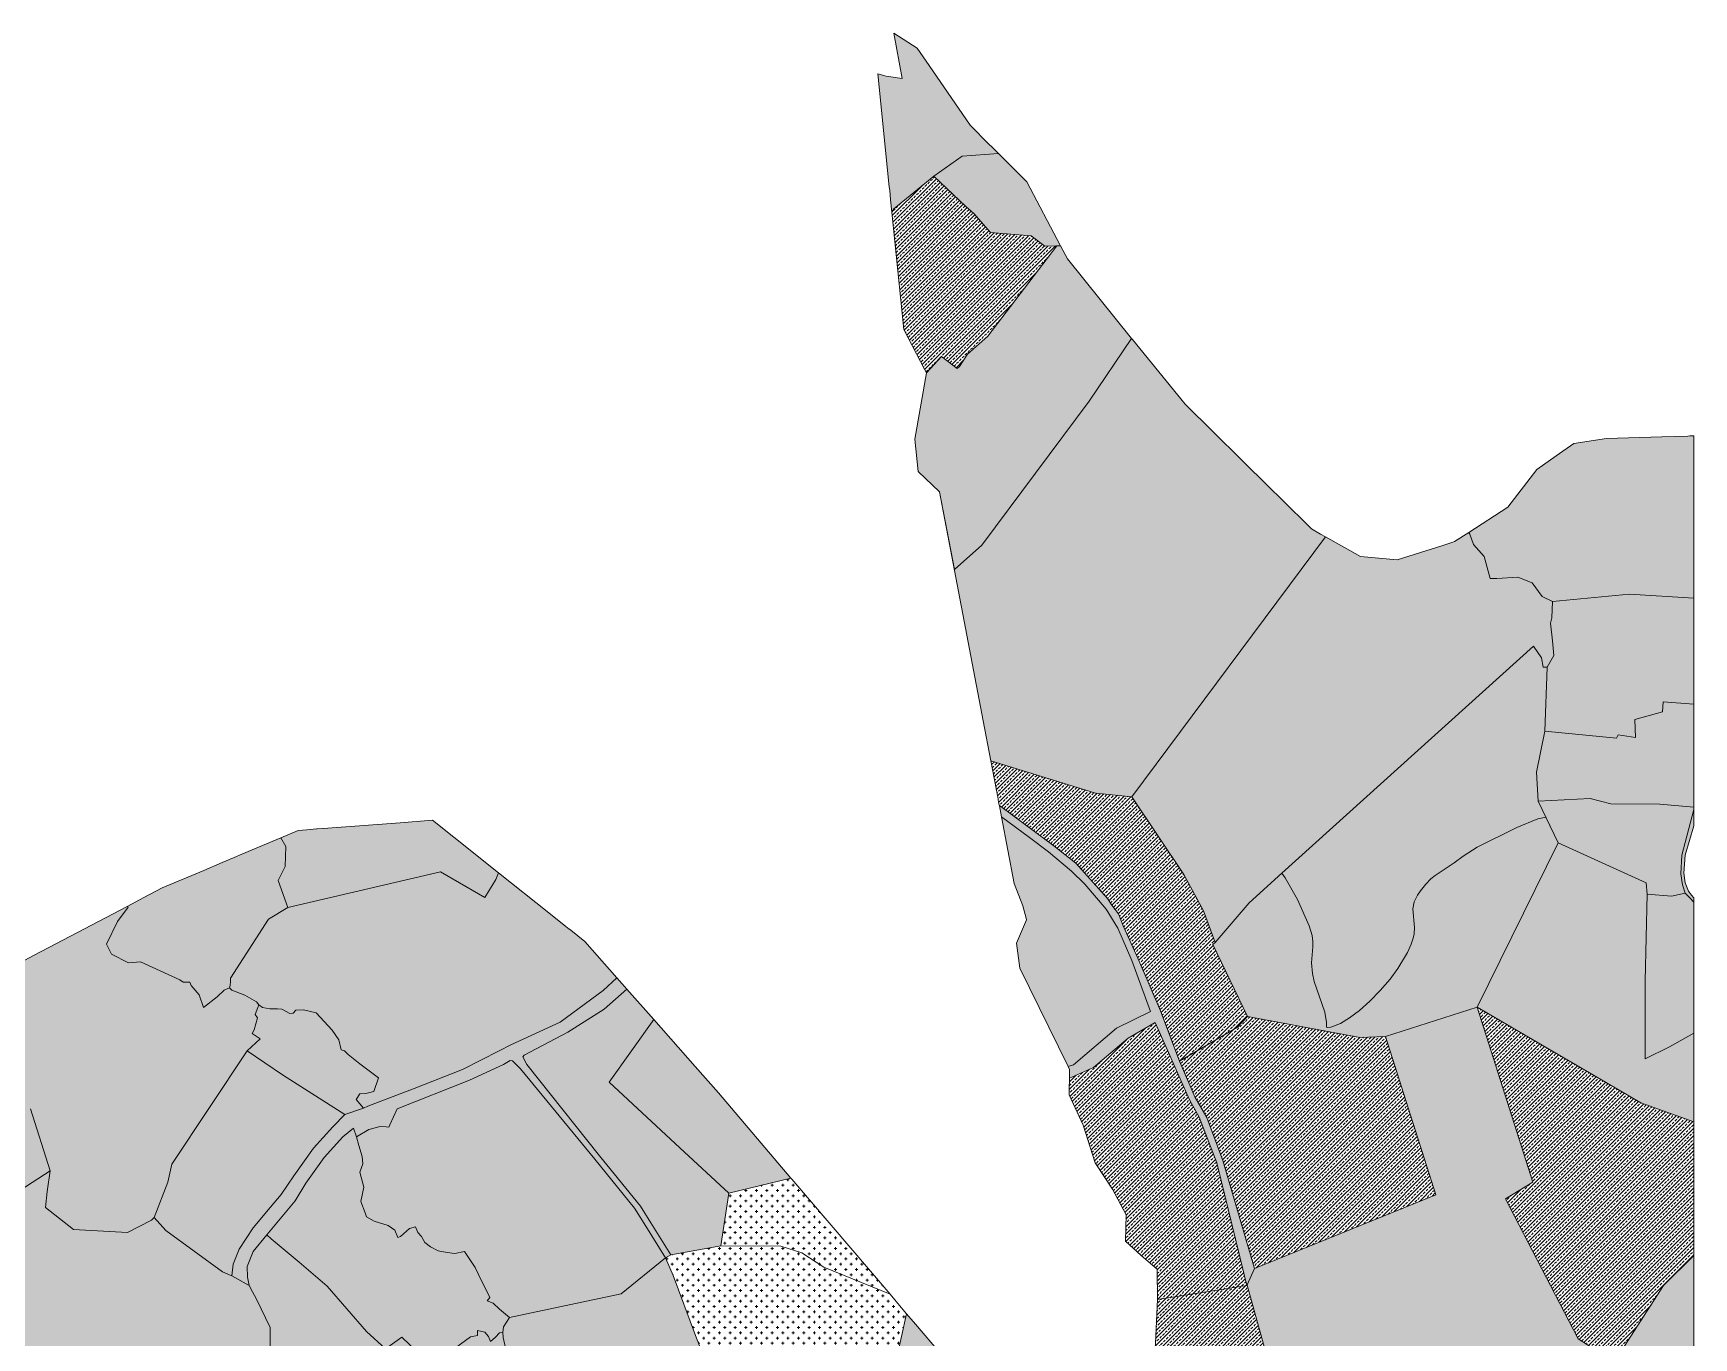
# Model space of a CAD drawing. Header units: metres. Extents: x 541853 to 549675, y 1832829 to 1845715.
# Drawn here: x 548888 to 549675, y 1835050 to 1835669 of the extents above; entities that cross this region are included whole.
import ezdxf

# ---------------------------------------------------------------- set-up
doc = ezdxf.new("R2010")
doc.units = ezdxf.units.M
doc.header["$MEASUREMENT"] = 0
doc.layers.add('1', color=7, linetype='Continuous', lineweight=0)

msp = doc.modelspace()

# ---------------------------------------------------------------- hatches: boundary and pattern name
at = {"layer": '1', "linetype": 'Continuous', "lineweight": 0}
for color, points in [(53, [(549294.93, 1835584.035), (549294.33, 1835589.885), (549293.88, 1835594.37), (549293.7, 1835596.05), (549288.24, 1835649.585), (549292.17, 1835648.475), (549299.79, 1835647.335), (549295.86, 1835668.875), (549306.96, 1835661.75), (549312.54, 1835653.605), (549331.98, 1835625.195), (549335.16, 1835622.03), (549337.89, 1835619.33), (549345.48, 1835611.83), (549328.23, 1835610.555), (549314.76, 1835601.075), (549295.83, 1835585.64)]), (53, [(549367.44, 1835567.835), (549360.96, 1835572.725), (549341.7, 1835574.345), (549333.78, 1835583.3), (549330, 1835586.705), (549314.76, 1835601.075), (549328.23, 1835610.555), (549345.48, 1835611.83), (549359.01, 1835598.465), (549374.97, 1835568.045), (549373.17, 1835568.03)]), (43, [(549324.57, 1835414.595), (549317.58, 1835451.285), (549307.44, 1835460.975), (549305.88, 1835476.32), (549311.31, 1835507.805), (549318.42, 1835515.56), (549325.89, 1835509.875), (549327.06, 1835510.745), (549330.81, 1835516.7), (549340.38, 1835525.175), (549373.17, 1835568.03), (549374.97, 1835568.045), (549378.21, 1835561.895), (549408.63, 1835524.095), (549388.53, 1835494.365), (549337.59, 1835426.01)]), (53, [(549408.72, 1835306.715), (549391.5, 1835308.485), (549341.85, 1835323.83), (549338.25, 1835342.715), (549317.58, 1835451.285), (549324.57, 1835414.595), (549337.59, 1835426.01), (549388.53, 1835494.365), (549408.63, 1835524.095), (549409.05, 1835523.57), (549434.1, 1835492.94), (549474.12, 1835453.355), (549479.58, 1835447.97), (549493.95, 1835433.735), (549498.24, 1835431.32), (549500.67, 1835429.955)]), (53, [(549608.28, 1835399.265), (549603.48, 1835401.635), (549598.74, 1835408.205), (549591.9, 1835410.845), (549581.88, 1835410.245), (549578.79, 1835410.275), (549575.85, 1835420.685), (549570.84, 1835426.445), (549569.16, 1835431.305), (549568.59, 1835432.085), (549587.19, 1835444.085), (549600.87, 1835462.025), (549610.08, 1835468.445), (549618.39, 1835474.22), (549633.93, 1835476.635), (549660.21, 1835477.445), (549672.51, 1835477.82), (549673.56, 1835477.85), (549675.36, 1835477.91), (549675.36, 1835400.9), (549644.82, 1835402.865)]), (53, [(549448.23, 1835237.655), (549442.8, 1835252.61), (549433.35, 1835269.845), (549408.72, 1835306.715), (549500.67, 1835429.955), (549517.17, 1835420.655), (549534.63, 1835419.17), (549556.23, 1835425.965), (549560.97, 1835427.465), (549561.87, 1835427.735), (549568.59, 1835432.085), (549569.16, 1835431.305), (549570.84, 1835426.445), (549575.85, 1835420.685), (549578.79, 1835410.275), (549581.88, 1835410.245), (549591.9, 1835410.845), (549598.74, 1835408.205), (549603.48, 1835401.635), (549608.28, 1835399.265), (549608.01, 1835391.645), (549607.32, 1835389.005), (549608.4, 1835380.71), (549609, 1835373.705), (549605.85, 1835368.185), (549603.87, 1835368.17), (549603.06, 1835372.595), (549599.28, 1835378.145), (549479.88, 1835270.415), (549464.46, 1835256.495)]), (53, [(549638.73, 1835334.525), (549604.62, 1835337.915), (549605.85, 1835368.185), (549609, 1835373.705), (549608.4, 1835380.71), (549607.32, 1835389.005), (549608.01, 1835391.645), (549608.28, 1835399.265), (549644.82, 1835402.865), (549675.36, 1835400.9), (549675.36, 1835350.695), (549660.78, 1835351.745), (549660.45, 1835346.96), (549647.43, 1835343.42), (549647.76, 1835334.87), (549639.42, 1835336.055)]), (53, [(549501.54, 1835197.215), (549501.12, 1835197.485), (549501.18, 1835199.585), (549500.28, 1835204.595), (549495.33, 1835219.145), (549494.4, 1835222.865), (549494.04, 1835227.965), (549494.67, 1835235.615), (549494.64, 1835238.075), (549494.28, 1835240.925), (549492.96, 1835245.545), (549487.35, 1835258.01), (549481.47, 1835268.315), (549479.88, 1835270.415), (549599.28, 1835378.145), (549603.06, 1835372.595), (549603.87, 1835368.17), (549605.85, 1835368.185), (549604.62, 1835337.915), (549600.78, 1835318.34), (549601.59, 1835304.585), (549611.01, 1835284.815), (549605.19, 1835297.025), (549604.47, 1835296.965), (549601.41, 1835296.245), (549591.33, 1835292.075), (549572.64, 1835282.805), (549565.92, 1835278.575), (549561.69, 1835275.425), (549552.69, 1835269.35), (549550.68, 1835267.745), (549548.16, 1835265.225), (549545.64, 1835262.12), (549544.35, 1835260.11), (549542.76, 1835256.87), (549542.1, 1835253.54), (549542.82, 1835244.675), (549542.64, 1835241.69), (549542.19, 1835239.605), (549541.26, 1835236.755), (549539.55, 1835232.915), (549534.93, 1835225.265), (549531.27, 1835220.285), (549526.62, 1835214.81), (549521.73, 1835209.755), (549516.84, 1835205.345), (549512.1, 1835201.805), (549507.78, 1835199.225), (549503.22, 1835197.395)]), (53, [(549675.36, 1835301.78), (549659.19, 1835303.175), (549635.97, 1835303.355), (549626.19, 1835305.95), (549601.59, 1835304.585), (549600.78, 1835318.34), (549604.62, 1835337.915), (549638.73, 1835334.525), (549639.42, 1835336.055), (549647.76, 1835334.87), (549647.43, 1835343.42), (549660.45, 1835346.96), (549660.78, 1835351.745), (549675.36, 1835350.695)]), (53, [(549664.74, 1835259.645), (549653.19, 1835260.47), (549652.83, 1835265.915), (549611.01, 1835284.815), (549601.59, 1835304.585), (549626.19, 1835305.95), (549635.97, 1835303.355), (549659.19, 1835303.175), (549675.36, 1835301.78), (549675.36, 1835300.61), (549669.63, 1835278.965), (549669.21, 1835270.25), (549669.99, 1835264.955), (549671.31, 1835260.965)]), (53, [(549008.28, 1835254.245), (549003.72, 1835267.055), (549007.05, 1835273.61), (549007.44, 1835283.105), (549004.95, 1835287.305), (549013.17, 1835290.785), (549017.31, 1835291.085), (549021.96, 1835291.445), (549022.23, 1835291.46), (549025.02, 1835291.67), (549025.05, 1835291.67), (549061.68, 1835294.415), (549077.01, 1835295.57), (549087.12, 1835287.53), (549108.27, 1835270.67), (549106.98, 1835267.49), (549101.76, 1835258.925), (549080.76, 1835271.09)]), (53, [(549378.6, 1835178.75), (549355.62, 1835225.385), (549354.06, 1835237.355), (549358.8, 1835248.365), (549358.86, 1835248.515), (549357.06, 1835254.98), (549352.95, 1835265.555), (549346.92, 1835297.13), (549360.18, 1835287.395), (549369.18, 1835280.675), (549380.13, 1835271.48), (549386.46, 1835265.33), (549396.54, 1835253.36), (549402.12, 1835244.48), (549408.78, 1835229.045), (549417.6, 1835204.925), (549401.55, 1835196.96), (549381.03, 1835179.635)]), (53, [(549516.99, 1835192.595), (549463.56, 1835202.555), (549447.18, 1835236.635), (549448.23, 1835237.655), (549464.46, 1835256.495), (549479.88, 1835270.415), (549481.47, 1835268.315), (549487.35, 1835258.01), (549492.96, 1835245.545), (549494.28, 1835240.925), (549494.64, 1835238.075), (549494.67, 1835235.615), (549494.04, 1835227.965), (549494.4, 1835222.865), (549495.33, 1835219.145), (549500.28, 1835204.595), (549501.18, 1835199.585), (549501.12, 1835197.485), (549501.54, 1835197.215), (549503.22, 1835197.395), (549507.78, 1835199.225), (549512.1, 1835201.805), (549516.84, 1835205.345), (549521.73, 1835209.755), (549526.62, 1835214.81), (549531.27, 1835220.285), (549534.93, 1835225.265), (549539.55, 1835232.915), (549541.26, 1835236.755), (549542.19, 1835239.605), (549542.64, 1835241.69), (549542.82, 1835244.675), (549542.1, 1835253.54), (549542.76, 1835256.87), (549544.35, 1835260.11), (549545.64, 1835262.12), (549548.16, 1835265.225), (549550.68, 1835267.745), (549552.69, 1835269.35), (549561.69, 1835275.425), (549565.92, 1835278.575), (549572.64, 1835282.805), (549591.33, 1835292.075), (549601.41, 1835296.245), (549604.47, 1835296.965), (549605.19, 1835297.025), (549611.01, 1835284.815), (549572.55, 1835206.92), (549529.14, 1835192.985)]), (53, [(549675.36, 1835256.78), (549673.5, 1835258.865), (549671.31, 1835260.965), (549669.99, 1835264.955), (549669.21, 1835270.25), (549669.63, 1835278.965), (549675.36, 1835300.61), (549675.36, 1835292.9), (549671.34, 1835278.95), (549670.68, 1835270.49), (549671.31, 1835265.93), (549672.84, 1835261.925), (549674.28, 1835260.065), (549675.36, 1835258.865)]), (53, [(548968.35, 1835206.845), (548966.31, 1835212.77), (548962.44, 1835217.285), (548961.81, 1835218.74), (548958.72, 1835218.845), (548957.07, 1835219.82), (548938.41, 1835228.385), (548932.68, 1835227.965), (548924.64, 1835232.09), (548922.27, 1835236.74), (548927.49, 1835247.585), (548932.56, 1835254.425), (548932.05, 1835254.71), (548940.03, 1835258.895), (548948.73, 1835263.485), (548968.44, 1835271.825), (548977.2, 1835275.545), (548982.93, 1835277.975), (548986.47, 1835279.46), (548996.31, 1835283.63), (549004.95, 1835287.305), (549007.44, 1835283.105), (549007.05, 1835273.61), (549003.72, 1835267.055), (549008.28, 1835254.245), (548999.13, 1835248.62), (548981.19, 1835220.705), (548981.19, 1835219.1), (548980.95, 1835217.195), (548980.68, 1835216.085), (548978.07, 1835215.035), (548974.89, 1835211.885)]), (53, [(549675.36, 1835152.5), (549650.25, 1835161.635), (549572.55, 1835206.92), (549611.01, 1835284.815), (549652.83, 1835265.915), (549653.19, 1835260.47), (549652.23, 1835219.37), (549652.32, 1835182.5), (549663.81, 1835188.125), (549675.36, 1835194.62)]), (53, [(549044.28, 1835159.04), (549040.8, 1835163.135), (549042.51, 1835165.865), (549045.36, 1835166.06), (549049.2, 1835166.975), (549051.36, 1835173.395), (549042.45, 1835180.055), (549036.93, 1835184.435), (549035.16, 1835186.22), (549033.69, 1835186.625), (549032.49, 1835191.41), (549029.43, 1835195.97), (549021.75, 1835204.265), (549015.72, 1835205.645), (549012.12, 1835205.555), (549010.83, 1835204.04), (549009.27, 1835203.92), (549005.52, 1835205.975), (549003.39, 1835206.14), (548999.76, 1835206.125), (548996.37, 1835206.845), (548994.51, 1835208.105), (548993.46, 1835209.455), (548987.97, 1835212.665), (548981.79, 1835214.975), (548980.68, 1835216.085), (548980.95, 1835217.195), (548981.19, 1835219.1), (548981.19, 1835220.705), (548999.13, 1835248.62), (549008.28, 1835254.245), (549080.76, 1835271.09), (549101.76, 1835258.925), (549106.98, 1835267.49), (549108.27, 1835270.67), (549132.15, 1835251.665), (549140.19, 1835245.26), (549141.81, 1835243.97), (549141.93, 1835243.895), (549142.53, 1835243.415), (549149.19, 1835238.09), (549164.46, 1835220.81), (549157.95, 1835214.87), (549137.55, 1835199.825), (549114.18, 1835189.07), (549108.54, 1835186.16), (549091.2, 1835177.4), (549068.22, 1835168.325), (549046.32, 1835159.925)]), (53, [(548932.29, 1835100.075), (548906.58, 1835101.515), (548893.44, 1835111.865), (548894.19, 1835119.44), (548895.63, 1835129.355), (548886.27, 1835158.74), (548875.71, 1835162.955), (548850.75, 1835162.265), (548834.85, 1835164.995), (548822.43, 1835169.54), (548823.78, 1835176.035), (548826.99, 1835186.355), (548831.76, 1835185.155), (548831.58, 1835188.95), (548829.72, 1835193.345), (548829.27, 1835197.305), (548819.67, 1835197.725), (548808.39, 1835200.815), (548799.66, 1835191.815), (548791.38, 1835186.745), (548785.62, 1835191.275), (548782.11, 1835181.06), (548776.68, 1835185.965), (548765.13, 1835190.495), (548763.15, 1835192.7), (548755.68, 1835196.375), (548753.85, 1835199.885), (548776.83, 1835202.18), (548803.2, 1835204.82), (548803.38, 1835204.835), (548845.11, 1835209.02), (548846.4, 1835209.695), (548853.75, 1835213.55), (548876.46, 1835225.49), (548888.04, 1835231.58), (548928.72, 1835252.955), (548932.05, 1835254.71), (548932.56, 1835254.425), (548927.49, 1835247.585), (548922.27, 1835236.74), (548924.64, 1835232.09), (548932.68, 1835227.965), (548938.41, 1835228.385), (548957.07, 1835219.82), (548958.72, 1835218.845), (548961.81, 1835218.74), (548962.44, 1835217.285), (548966.31, 1835212.77), (548968.35, 1835206.845), (548974.89, 1835211.885), (548978.07, 1835215.035), (548980.68, 1835216.085), (548981.79, 1835214.975), (548987.97, 1835212.665), (548993.46, 1835209.455), (548994.51, 1835208.105), (548994.09, 1835206.77), (548992.86, 1835203.53), (548993.91, 1835201.835), (548992.41, 1835196.15), (548991.48, 1835194.425), (548995.2, 1835191.965), (548989.08, 1835186.145), (548953.29, 1835132.445), (548951.49, 1835124), (548944.86, 1835107.125), (548943.72, 1835105.865)]), (53, [(549652.32, 1835182.5), (549652.23, 1835219.37), (549653.19, 1835260.47), (549664.74, 1835259.645), (549671.31, 1835260.965), (549673.5, 1835258.865), (549675.36, 1835256.78), (549675.36, 1835194.62), (549663.81, 1835188.125)]), (53, [(549190.05, 1835089.485), (549180.57, 1835104.635), (549175.62, 1835112.555), (549156.27, 1835136.375), (549121.77, 1835179.755), (549119.88, 1835183.415), (549120.51, 1835184.24), (549141.15, 1835195.025), (549158.46, 1835206.05), (549169.11, 1835215.545), (549181.92, 1835201.04), (549160.86, 1835171.31), (549194.34, 1835140.26), (549217.59, 1835118.72), (549213.78, 1835093.76)]), (53, [(549035.43, 1835155.965), (549005.85, 1835174.805), (548989.08, 1835186.145), (548995.2, 1835191.965), (548991.48, 1835194.425), (548992.41, 1835196.15), (548993.91, 1835201.835), (548992.86, 1835203.53), (548994.09, 1835206.77), (548994.51, 1835208.105), (548996.37, 1835206.845), (548999.76, 1835206.125), (549003.39, 1835206.14), (549005.52, 1835205.975), (549009.27, 1835203.92), (549010.83, 1835204.04), (549012.12, 1835205.555), (549015.72, 1835205.645), (549021.75, 1835204.265), (549029.43, 1835195.97), (549032.49, 1835191.41), (549033.69, 1835186.625), (549035.16, 1835186.22), (549036.93, 1835184.435), (549042.45, 1835180.055), (549051.36, 1835173.395), (549049.2, 1835166.975), (549045.36, 1835166.06), (549042.51, 1835165.865), (549040.8, 1835163.135), (549044.28, 1835159.04)]), (53, [(549217.59, 1835118.72), (549194.34, 1835140.26), (549160.86, 1835171.31), (549181.92, 1835201.04), (549201.57, 1835178.78), (549212.64, 1835166.225), (549247.05, 1835125.89)]), (53, [(548981.82, 1835079.435), (548977.35, 1835081.46), (548950.5, 1835100.96), (548944.86, 1835107.125), (548951.49, 1835124), (548953.29, 1835132.445), (548989.08, 1835186.145), (549005.85, 1835174.805), (549035.43, 1835155.965), (549029.67, 1835150.1), (549020.58, 1835140.095), (549011.25, 1835126.865), (549005.16, 1835118.075), (549000, 1835111.91), (548991.9, 1835102.25), (548985.24, 1835092.185), (548982.45, 1835085.105)]), (53, [(549113.52, 1835059.665), (549108.81, 1835063.745), (549105.69, 1835066.535), (549102.9, 1835067.645), (549104.16, 1835069.235), (549098.73, 1835080.065), (549097.26, 1835083.44), (549092.22, 1835090.97), (549087.54, 1835090.115), (549083.91, 1835090.535), (549079.74, 1835091.42), (549075.99, 1835093.205), (549073.35, 1835095.305), (549071.82, 1835098.185), (549070.05, 1835100.015), (549068.88, 1835102.775), (549066.09, 1835101.92), (549061.83, 1835098.185), (549060.6, 1835097.75), (549059.07, 1835101.155), (549055.98, 1835103.315), (549049.29, 1835105.4), (549045.72, 1835107.53), (549045.09, 1835109.315), (549042.99, 1835114.76), (549044.34, 1835121.63), (549042.51, 1835128.665), (549043.86, 1835132.55), (549043.59, 1835136.165), (549042.09, 1835141.34), (549040.89, 1835145.435), (549046.74, 1835148.99), (549052.08, 1835150.325), (549055.05, 1835150.1), (549056.25, 1835149.995), (549056.73, 1835151.075), (549060.15, 1835158.695), (549094.47, 1835172.33), (549110.67, 1835179.815), (549113.79, 1835181.66), (549114.96, 1835181.465), (549118.77, 1835177.685), (549153.93, 1835134.845), (549172.8, 1835111.565), (549178.17, 1835103.075), (549187.56, 1835088.12), (549166.56, 1835071.035)]), (53, [(548828.91, 1835111.805), (548818.98, 1835116.875), (548815.74, 1835120.685), (548812.71, 1835123.16), (548809.92, 1835125.455), (548808.06, 1835127.675), (548808.6, 1835130.525), (548807.64, 1835133.975), (548806.8, 1835140.335), (548806.14, 1835149.215), (548807.31, 1835158.575), (548814.3, 1835156.445), (548817.78, 1835157.225), (548817.75, 1835158.725), (548820.12, 1835159.985), (548820.6, 1835164.77), (548822.43, 1835169.54), (548834.85, 1835164.995), (548850.75, 1835162.265), (548875.71, 1835162.955), (548886.27, 1835158.74), (548895.63, 1835129.355), (548881.23, 1835119.995), (548833.38, 1835118.915), (548830.32, 1835112.195)]), (53, [(549077.76, 1835037.885), (549069.84, 1835043.3), (549062.4, 1835050.425), (549054.66, 1835044.845), (549045.69, 1835053.125), (549026.94, 1835074.65), (549013.74, 1835085.915), (549000.51, 1835097.03), (548998.32, 1835098.875), (549000, 1835100.9), (549011.76, 1835115.135), (549016.95, 1835123.415), (549025.62, 1835135.685), (549034.47, 1835145.495), (549039.48, 1835149.515), (549040.89, 1835145.435), (549042.09, 1835141.34), (549043.59, 1835136.165), (549043.86, 1835132.55), (549042.51, 1835128.665), (549044.34, 1835121.63), (549042.99, 1835114.76), (549045.09, 1835109.315), (549045.72, 1835107.53), (549049.29, 1835105.4), (549055.98, 1835103.315), (549059.07, 1835101.155), (549060.6, 1835097.75), (549061.83, 1835098.185), (549066.09, 1835101.92), (549068.88, 1835102.775), (549070.05, 1835100.015), (549071.82, 1835098.185), (549073.35, 1835095.305), (549075.99, 1835093.205), (549079.74, 1835091.42), (549083.91, 1835090.535), (549087.54, 1835090.115), (549092.22, 1835090.97), (549097.26, 1835083.44), (549098.73, 1835080.065), (549104.16, 1835069.235), (549102.9, 1835067.645), (549105.69, 1835066.535), (549108.81, 1835063.745), (549113.52, 1835059.665), (549110.67, 1835055.24), (549110.31, 1835052.555), (549108.72, 1835052.525), (549106.89, 1835050.38), (549104.49, 1835048.43), (549103.62, 1835050.755), (549101.79, 1835052.795), (549098.31, 1835053.56), (549098.37, 1835051.235), (549095.01, 1835050.635)]), (53, [(548924.4, 1834985.505), (548911.14, 1835011.005), (548905.59, 1835010.135), (548902.77, 1835013.51), (548899.11, 1835017.845), (548900.1, 1835018.595), (548897.01, 1835021.805), (548896.41, 1835024.4), (548895.42, 1835028.24), (548894.91, 1835030.16), (548889.12, 1835033.955), (548884.17, 1835036.775), (548880.96, 1835038.215), (548880.21, 1835038.56), (548878.02, 1835040.225), (548877.93, 1835040.33), (548870.52, 1835047.755), (548870.55, 1835050.62), (548870.55, 1835052.855), (548866.74, 1835055.855), (548830.32, 1835112.195), (548833.38, 1835118.915), (548881.23, 1835119.995), (548895.63, 1835129.355), (548894.19, 1835119.44), (548893.44, 1835111.865), (548906.58, 1835101.515), (548932.29, 1835100.075), (548943.72, 1835105.865), (548944.86, 1835107.125), (548950.5, 1835100.96), (548977.35, 1835081.46), (548981.82, 1835079.435), (548989.98, 1835074.905), (548991.63, 1835071.86), (548993.52, 1835068.395), (549000, 1835055.075), (549000, 1835041.035), (549006.36, 1835024.67), (549005.34, 1835024.385), (548987.19, 1835019.225), (548946.96, 1835005.515), (548937.21, 1834996.845)]), (53, [(549022.92, 1834999.995), (549021.24, 1835002.995), (549006.36, 1835024.67), (549000, 1835041.035), (549000, 1835055.075), (548993.52, 1835068.395), (548991.63, 1835071.86), (548989.98, 1835074.905), (548989.14, 1835078.895), (548989.08, 1835083.875), (548991.93, 1835091.075), (548998.32, 1835098.875), (549000.51, 1835097.03), (549013.74, 1835085.915), (549026.94, 1835074.65), (549045.69, 1835053.125), (549054.66, 1835044.845), (549062.4, 1835050.425), (549069.84, 1835043.3), (549077.76, 1835037.885), (549095.01, 1835050.635), (549098.37, 1835051.235), (549098.31, 1835053.56), (549101.79, 1835052.795), (549103.62, 1835050.755), (549104.49, 1835048.43), (549106.89, 1835050.38), (549108.72, 1835052.525), (549110.31, 1835052.555), (549110.52, 1835050.245), (549111.6, 1835045.4), (549112.44, 1835043.195), (549113.94, 1835041.995), (549115.77, 1835036.52), (549117, 1835031.315), (549117.15, 1835029.05), (549119.4, 1835025.39), (549118.08, 1835024.85), (549107.79, 1835022.105), (549105.93, 1835021.535), (549097.11, 1835020.035), (549070.41, 1835014.11), (549037.44, 1835009.37), (549024.66, 1835004.09), (549026.79, 1834999.995)]), (53, [(549675.36, 1835022.18), (549639.09, 1835037.615), (549640.92, 1835043.795), (549661.02, 1835074.875), (549675.36, 1835089.08)]), (53, [(549125.25, 1835014.68), (549122.97, 1835020.725), (549119.4, 1835025.39), (549117.15, 1835029.05), (549117, 1835031.315), (549115.77, 1835036.52), (549113.94, 1835041.995), (549112.44, 1835043.195), (549111.6, 1835045.4), (549110.52, 1835050.245), (549110.31, 1835052.555), (549110.67, 1835055.24), (549113.52, 1835059.665), (549166.56, 1835071.035), (549187.56, 1835088.12), (549191.22, 1835079.675), (549201.72, 1835051.265), (549205.86, 1835040.585), (549131.25, 1835014.725)])]:
    msp.add_hatch(color=color, dxfattribs=at).paths.add_polyline_path(points)
h = msp.add_hatch(dxfattribs=at)
h.set_pattern_fill('ANSI33', color=255, scale=10, style=0)
h.paths.add_polyline_path([(549311.31, 1835507.805), (549310.59, 1835509.155), (549300.6, 1835528.355), (549294.93, 1835584.035), (549295.83, 1835585.64), (549314.76, 1835601.075), (549330, 1835586.705), (549333.78, 1835583.3), (549341.7, 1835574.345), (549360.96, 1835572.725), (549367.44, 1835567.835), (549373.17, 1835568.03), (549340.38, 1835525.175), (549330.81, 1835516.7), (549327.06, 1835510.745), (549325.89, 1835509.875), (549318.42, 1835515.56)])
h = msp.add_hatch(dxfattribs=at)
h.set_pattern_fill('ANSI33', color=255, scale=10, style=0)
h.paths.add_polyline_path([(549431.31, 1835181.285), (549422.4, 1835205.21), (549411.6, 1835230.2), (549404.67, 1835245.545), (549402.36, 1835251.155), (549399.33, 1835255.265), (549397.29, 1835258.49), (549382.26, 1835275.185), (549371.79, 1835283.525), (549363.21, 1835289.825), (549345.9, 1835302.575), (549345.81, 1835302.965), (549345.72, 1835303.4), (549345.39, 1835305.215), (549345.33, 1835305.545), (549345.27, 1835305.815), (549341.85, 1835323.83), (549391.5, 1835308.485), (549408.72, 1835306.715), (549433.35, 1835269.845), (549442.8, 1835252.61), (549448.23, 1835237.655), (549447.18, 1835236.635), (549463.56, 1835202.555), (549458.82, 1835197.41)])
h = msp.add_hatch(dxfattribs=at)
h.set_pattern_fill('ANSI33', color=255, scale=10, style=0)
h.paths.add_polyline_path([(549463.29, 1835074.965), (549461.97, 1835080.755), (549449.07, 1835133.15), (549440.73, 1835154.735), (549436.05, 1835162.97), (549419.76, 1835199.615), (549407.07, 1835192.25), (549390.51, 1835178.345), (549379.2, 1835173.305), (549379.26, 1835177.43), (549378.6, 1835178.75), (549381.03, 1835179.635), (549401.55, 1835196.96), (549417.6, 1835204.925), (549408.78, 1835229.045), (549402.12, 1835244.48), (549396.54, 1835253.36), (549386.46, 1835265.33), (549380.13, 1835271.48), (549369.18, 1835280.675), (549360.18, 1835287.395), (549346.92, 1835297.13), (549345.9, 1835302.485), (549345.9, 1835302.575), (549363.21, 1835289.825), (549371.79, 1835283.525), (549382.26, 1835275.185), (549397.29, 1835258.49), (549399.33, 1835255.265), (549402.36, 1835251.155), (549404.67, 1835245.545), (549411.6, 1835230.2), (549422.4, 1835205.21), (549431.31, 1835181.285), (549438.57, 1835164.455), (549444.27, 1835154.525), (549451.92, 1835134.185), (549467.01, 1835083.005), (549463.44, 1835075.31), (549463.5, 1835075.055), (549463.32, 1835075.025)])
h = msp.add_hatch(dxfattribs=at)
h.set_pattern_fill('ANSI33', color=255, scale=10, style=0)
h.paths.add_polyline_path([(548989.98, 1835074.905), (548981.82, 1835079.435), (548982.45, 1835085.105), (548985.24, 1835092.185), (548991.9, 1835102.25), (549000, 1835111.91), (549005.16, 1835118.075), (549011.25, 1835126.865), (549020.58, 1835140.095), (549029.67, 1835150.1), (549035.43, 1835155.965), (549044.28, 1835159.04), (549046.32, 1835159.925), (549068.22, 1835168.325), (549091.2, 1835177.4), (549108.54, 1835186.16), (549114.18, 1835189.07), (549137.55, 1835199.825), (549157.95, 1835214.87), (549164.46, 1835220.81), (549166.89, 1835218.065), (549169.11, 1835215.545), (549158.46, 1835206.05), (549141.15, 1835195.025), (549120.51, 1835184.24), (549119.88, 1835183.415), (549121.77, 1835179.755), (549156.27, 1835136.375), (549175.62, 1835112.555), (549180.57, 1835104.635), (549190.05, 1835089.485), (549187.56, 1835088.12), (549178.17, 1835103.075), (549172.8, 1835111.565), (549153.93, 1835134.845), (549118.77, 1835177.685), (549114.96, 1835181.465), (549113.79, 1835181.66), (549110.67, 1835179.815), (549094.47, 1835172.33), (549060.15, 1835158.695), (549056.73, 1835151.075), (549056.25, 1835149.995), (549055.05, 1835150.1), (549052.08, 1835150.325), (549046.74, 1835148.99), (549040.89, 1835145.435), (549039.48, 1835149.515), (549034.47, 1835145.495), (549025.62, 1835135.685), (549016.95, 1835123.415), (549011.76, 1835115.135), (549000, 1835100.9), (548998.32, 1835098.875), (548991.93, 1835091.075), (548989.08, 1835083.875), (548989.14, 1835078.895)])
h = msp.add_hatch(dxfattribs=at)
h.set_pattern_fill('ANSI33', color=255, scale=10, style=0)
h.paths.add_polyline_path([(549420.87, 1835068.26), (549420.75, 1835082.705), (549413.13, 1835089.095), (549405.78, 1835095.95), (549406.02, 1835108.505), (549399.54, 1835120.535), (549391.41, 1835133.09), (549385.62, 1835151.015), (549379.05, 1835165.28), (549379.08, 1835167.665), (549379.2, 1835173.305), (549390.51, 1835178.345), (549407.07, 1835192.25), (549419.76, 1835199.615), (549436.05, 1835162.97), (549440.73, 1835154.735), (549449.07, 1835133.15), (549461.97, 1835080.755), (549463.29, 1835074.965)])
h = msp.add_hatch(dxfattribs=at)
h.set_pattern_fill('ANSI33', color=255, scale=10, style=0)
h.paths.add_polyline_path([(549467.01, 1835083.005), (549451.92, 1835134.185), (549444.27, 1835154.525), (549438.57, 1835164.455), (549431.31, 1835181.285), (549458.82, 1835197.41), (549463.56, 1835202.555), (549516.99, 1835192.595), (549529.14, 1835192.985), (549552.99, 1835118)])
h = msp.add_hatch(dxfattribs=at)
h.set_pattern_fill('ANSI33', color=255, scale=10, style=0)
h.paths.add_polyline_path([(549531.12, 1834955.175), (549526.5, 1834969.005), (549514.08, 1834983.465), (549494.16, 1834997.355), (549486.63, 1835006.115), (549479.94, 1835016.705), (549476.49, 1835028.345), (549475.5, 1835031.75), (549468.81, 1835055.705), (549463.5, 1835075.055), (549463.44, 1835075.31), (549467.01, 1835083.005), (549552.99, 1835118), (549529.14, 1835192.985), (549572.55, 1835206.92), (549599.01, 1835124), (549585.99, 1835116.005), (549620.52, 1835049.57), (549639.09, 1835037.615), (549609.66, 1834983.6), (549552.63, 1834960.095)])
h = msp.add_hatch(dxfattribs=at)
h.set_pattern_fill('ANSI33', color=255, scale=10, style=0)
h.paths.add_polyline_path([(549639.09, 1835037.615), (549620.52, 1835049.57), (549585.99, 1835116.005), (549599.01, 1835124), (549572.55, 1835206.92), (549650.25, 1835161.635), (549675.36, 1835152.5), (549675.36, 1835089.08), (549661.02, 1835074.875), (549640.92, 1835043.795)])
h = msp.add_hatch(dxfattribs=at)
h.set_pattern_fill('CROSS', color=9, scale=10, style=0)
h.paths.add_polyline_path([(549294.03, 1835070.765), (549262.62, 1835083.68), (549252.21, 1835090.415), (549242.19, 1835093.625), (549213.78, 1835093.76), (549217.59, 1835118.72), (549247.05, 1835125.89), (549247.44, 1835125.425)])
h = msp.add_hatch(dxfattribs=at)
h.set_pattern_fill('CROSS', color=9, scale=10, style=0)
h.paths.add_polyline_path([(549228.63, 1835001.105), (549212.52, 1835024.775), (549205.86, 1835040.585), (549201.72, 1835051.265), (549191.22, 1835079.675), (549187.56, 1835088.12), (549190.05, 1835089.485), (549213.78, 1835093.76), (549242.19, 1835093.625), (549252.21, 1835090.415), (549262.62, 1835083.68), (549294.03, 1835070.765), (549299.37, 1835064.525), (549301.92, 1835061.525), (549297.12, 1835040.015), (549274.47, 1835031.21), (549233.55, 1835005.065)])
h = msp.add_hatch(dxfattribs=at)
h.set_pattern_fill('ANSI33', color=255, scale=10, style=0)
h.paths.add_polyline_path([(549414.03, 1834947.78), (549418.65, 1835018.85), (549419.94, 1835047.53), (549420.871, 1835068.26), (549463.29, 1835074.965), (549463.32, 1835075.025), (549463.5, 1835075.055), (549468.81, 1835055.705), (549475.5, 1835031.75), (549476.49, 1835028.345), (549474.99, 1835028), (549468, 1835017.995), (549459.99, 1834989), (549446.01, 1834963.005), (549429, 1834951.995)])
h = msp.add_hatch(dxfattribs=at)
h.set_pattern_fill('CROSS', color=9, scale=10, style=0)
h.paths.add_polyline_path([(549301.29, 1834835.715), (549294.42, 1834847.355), (549299.37, 1834867.905), (549315.3, 1834910.805), (549338.19, 1834929.96), (549325.5, 1834966.005), (549319.5, 1834989.195), (549303.87, 1835027.655), (549297.12, 1835040.015), (549301.92, 1835061.525), (549306.15, 1835056.575), (549412.86, 1834931.415), (549412.92, 1834931.4), (549386.55, 1834888.23), (549369.54, 1834875.405), (549360.54, 1834868.52), (549349.08, 1834858.14), (549344.64, 1834854.84), (549327.24, 1834843.86)])

# ---------------------------------------------------------------- linework, layer by layer
at = {"layer": '1', "color": 7, "linetype": 'Continuous', "lineweight": 0, "flags": 128}
for points in [[(549345.48, 1835611.83), (549328.23, 1835610.555), (549314.76, 1835601.075), (549295.83, 1835585.64), (549294.93, 1835584.035), (549294.33, 1835589.885), (549293.88, 1835594.37), (549293.7, 1835596.05), (549288.24, 1835649.585), (549292.17, 1835648.475), (549299.79, 1835647.335), (549295.86, 1835668.875), (549306.96, 1835661.75), (549312.54, 1835653.605), (549331.98, 1835625.195), (549335.16, 1835622.03), (549337.89, 1835619.33), (549345.48, 1835611.83)], [(549314.76, 1835601.075), (549328.23, 1835610.555), (549345.48, 1835611.83), (549359.01, 1835598.465), (549374.97, 1835568.045), (549373.17, 1835568.03), (549367.44, 1835567.835), (549360.96, 1835572.725), (549341.7, 1835574.345), (549333.78, 1835583.3), (549330, 1835586.705), (549314.76, 1835601.075)], [(549294.93, 1835584.035), (549295.83, 1835585.64), (549314.76, 1835601.075), (549330, 1835586.705), (549333.78, 1835583.3), (549341.7, 1835574.345), (549360.96, 1835572.725), (549367.44, 1835567.835), (549373.17, 1835568.03), (549340.38, 1835525.175), (549330.81, 1835516.7), (549327.06, 1835510.745), (549325.89, 1835509.875), (549318.42, 1835515.56), (549311.31, 1835507.805), (549310.59, 1835509.155), (549300.6, 1835528.355), (549294.93, 1835584.035)], [(549311.31, 1835507.805), (549318.42, 1835515.56), (549325.89, 1835509.875), (549327.06, 1835510.745), (549330.81, 1835516.7), (549340.38, 1835525.175), (549373.17, 1835568.03), (549374.97, 1835568.045), (549378.21, 1835561.895), (549408.63, 1835524.095), (549388.53, 1835494.365), (549337.59, 1835426.01), (549324.57, 1835414.595), (549317.58, 1835451.285), (549307.44, 1835460.975), (549305.88, 1835476.32), (549311.31, 1835507.805)], [(549317.58, 1835451.285), (549324.57, 1835414.595), (549337.59, 1835426.01), (549388.53, 1835494.365), (549408.63, 1835524.095), (549409.05, 1835523.57), (549434.1, 1835492.94), (549474.12, 1835453.355), (549479.58, 1835447.97), (549493.95, 1835433.735), (549498.24, 1835431.32), (549500.67, 1835429.955), (549408.72, 1835306.715), (549391.5, 1835308.485), (549341.85, 1835323.83), (549338.25, 1835342.715), (549317.58, 1835451.285)], [(549568.59, 1835432.085), (549587.19, 1835444.085), (549600.87, 1835462.025), (549610.08, 1835468.445), (549618.39, 1835474.22), (549633.93, 1835476.635), (549660.21, 1835477.445), (549672.51, 1835477.82), (549673.56, 1835477.85), (549675.36, 1835477.91), (549675.36, 1835400.9), (549644.82, 1835402.865), (549608.28, 1835399.265), (549603.48, 1835401.635), (549598.74, 1835408.205), (549591.9, 1835410.845), (549581.88, 1835410.245), (549578.79, 1835410.275), (549575.85, 1835420.685), (549570.84, 1835426.445), (549569.16, 1835431.305), (549568.59, 1835432.085)], [(549408.72, 1835306.715), (549500.67, 1835429.955), (549517.17, 1835420.655), (549534.63, 1835419.17), (549556.23, 1835425.965), (549560.97, 1835427.465), (549561.87, 1835427.735), (549568.59, 1835432.085), (549569.16, 1835431.305), (549570.84, 1835426.445), (549575.85, 1835420.685), (549578.79, 1835410.275), (549581.88, 1835410.245), (549591.9, 1835410.845), (549598.74, 1835408.205), (549603.48, 1835401.635), (549608.28, 1835399.265), (549608.01, 1835391.645), (549607.32, 1835389.005), (549608.4, 1835380.71), (549609, 1835373.705), (549605.85, 1835368.185), (549603.87, 1835368.17), (549603.06, 1835372.595), (549599.28, 1835378.145), (549479.88, 1835270.415), (549464.46, 1835256.495), (549448.23, 1835237.655), (549442.8, 1835252.61), (549433.35, 1835269.845), (549408.72, 1835306.715)], [(549604.62, 1835337.915), (549605.85, 1835368.185), (549609, 1835373.705), (549608.4, 1835380.71), (549607.32, 1835389.005), (549608.01, 1835391.645), (549608.28, 1835399.265), (549644.82, 1835402.865), (549675.36, 1835400.9), (549675.36, 1835350.695), (549660.78, 1835351.745), (549660.45, 1835346.96), (549647.43, 1835343.42), (549647.76, 1835334.87), (549639.42, 1835336.055), (549638.73, 1835334.525), (549604.62, 1835337.915)], [(549479.88, 1835270.415), (549599.28, 1835378.145), (549603.06, 1835372.595), (549603.87, 1835368.17), (549605.85, 1835368.185), (549604.62, 1835337.915), (549600.78, 1835318.34), (549601.59, 1835304.585), (549611.01, 1835284.815), (549605.19, 1835297.025), (549604.47, 1835296.965), (549601.41, 1835296.245), (549591.33, 1835292.075), (549572.64, 1835282.805), (549565.92, 1835278.575), (549561.69, 1835275.425), (549552.69, 1835269.35), (549550.68, 1835267.745), (549548.16, 1835265.225), (549545.64, 1835262.12), (549544.35, 1835260.11), (549542.76, 1835256.87), (549542.1, 1835253.54), (549542.82, 1835244.675), (549542.64, 1835241.69), (549542.19, 1835239.605), (549541.26, 1835236.755), (549539.55, 1835232.915), (549534.93, 1835225.265), (549531.27, 1835220.285), (549526.62, 1835214.81), (549521.73, 1835209.755), (549516.84, 1835205.345), (549512.1, 1835201.805), (549507.78, 1835199.225), (549503.22, 1835197.395), (549501.54, 1835197.215), (549501.12, 1835197.485), (549501.18, 1835199.585), (549500.28, 1835204.595), (549495.33, 1835219.145), (549494.4, 1835222.865), (549494.04, 1835227.965), (549494.67, 1835235.615), (549494.64, 1835238.075), (549494.28, 1835240.925), (549492.96, 1835245.545), (549487.35, 1835258.01), (549481.47, 1835268.315), (549479.88, 1835270.415)], [(549604.62, 1835337.915), (549638.73, 1835334.525), (549639.42, 1835336.055), (549647.76, 1835334.87), (549647.43, 1835343.42), (549660.45, 1835346.96), (549660.78, 1835351.745), (549675.36, 1835350.695), (549675.36, 1835301.78), (549659.19, 1835303.175), (549635.97, 1835303.355), (549626.19, 1835305.95), (549601.59, 1835304.585), (549600.78, 1835318.34), (549604.62, 1835337.915)], [(549341.85, 1835323.83), (549391.5, 1835308.485), (549408.72, 1835306.715), (549433.35, 1835269.845), (549442.8, 1835252.61), (549448.23, 1835237.655), (549447.18, 1835236.635), (549463.56, 1835202.555), (549458.82, 1835197.41), (549431.31, 1835181.285), (549422.4, 1835205.21), (549411.6, 1835230.2), (549404.67, 1835245.545), (549402.36, 1835251.155), (549399.33, 1835255.265), (549397.29, 1835258.49), (549382.26, 1835275.185), (549371.79, 1835283.525), (549363.21, 1835289.825), (549345.9, 1835302.575), (549345.81, 1835302.965), (549345.72, 1835303.4), (549345.39, 1835305.215), (549345.33, 1835305.545), (549345.27, 1835305.815), (549341.85, 1835323.83)], [(549431.31, 1835181.285), (549438.57, 1835164.455), (549444.27, 1835154.525), (549451.92, 1835134.185), (549467.01, 1835083.005), (549463.44, 1835075.31), (549463.5, 1835075.055), (549463.32, 1835075.025), (549463.29, 1835074.965), (549461.97, 1835080.755), (549449.07, 1835133.15), (549440.73, 1835154.735), (549436.05, 1835162.97), (549419.76, 1835199.615), (549407.07, 1835192.25), (549390.51, 1835178.345), (549379.2, 1835173.305), (549379.26, 1835177.43), (549378.6, 1835178.75), (549381.03, 1835179.635), (549401.55, 1835196.96), (549417.6, 1835204.925), (549408.78, 1835229.045), (549402.12, 1835244.48), (549396.54, 1835253.36), (549386.46, 1835265.33), (549380.13, 1835271.48), (549369.18, 1835280.675), (549360.18, 1835287.395), (549346.92, 1835297.13), (549345.9, 1835302.485), (549345.9, 1835302.575), (549363.21, 1835289.825), (549371.79, 1835283.525), (549382.26, 1835275.185), (549397.29, 1835258.49), (549399.33, 1835255.265), (549402.36, 1835251.155), (549404.67, 1835245.545), (549411.6, 1835230.2), (549422.4, 1835205.21), (549431.31, 1835181.285)], [(549601.59, 1835304.585), (549626.19, 1835305.95), (549635.97, 1835303.355), (549659.19, 1835303.175), (549675.36, 1835301.78), (549675.36, 1835300.61), (549669.63, 1835278.965), (549669.21, 1835270.25), (549669.99, 1835264.955), (549671.31, 1835260.965), (549664.74, 1835259.645), (549653.19, 1835260.47), (549652.83, 1835265.915), (549611.01, 1835284.815), (549601.59, 1835304.585)], [(549003.72, 1835267.055), (549007.05, 1835273.61), (549007.44, 1835283.105), (549004.95, 1835287.305), (549013.17, 1835290.785), (549017.31, 1835291.085), (549021.96, 1835291.445), (549022.23, 1835291.46), (549025.02, 1835291.67), (549025.05, 1835291.67), (549061.68, 1835294.415), (549077.01, 1835295.57), (549087.12, 1835287.53), (549108.27, 1835270.67), (549106.98, 1835267.49), (549101.76, 1835258.925), (549080.76, 1835271.09), (549008.28, 1835254.245), (549003.72, 1835267.055)], [(549378.6, 1835178.75), (549355.62, 1835225.385), (549354.06, 1835237.355), (549358.8, 1835248.365), (549358.86, 1835248.515), (549357.06, 1835254.98), (549352.95, 1835265.555), (549346.92, 1835297.13), (549360.18, 1835287.395), (549369.18, 1835280.675), (549380.13, 1835271.48), (549386.46, 1835265.33), (549396.54, 1835253.36), (549402.12, 1835244.48), (549408.78, 1835229.045), (549417.6, 1835204.925), (549401.55, 1835196.96), (549381.03, 1835179.635), (549378.6, 1835178.75)], [(549448.23, 1835237.655), (549464.46, 1835256.495), (549479.88, 1835270.415), (549481.47, 1835268.315), (549487.35, 1835258.01), (549492.96, 1835245.545), (549494.28, 1835240.925), (549494.64, 1835238.075), (549494.67, 1835235.615), (549494.04, 1835227.965), (549494.4, 1835222.865), (549495.33, 1835219.145), (549500.28, 1835204.595), (549501.18, 1835199.585), (549501.12, 1835197.485), (549501.54, 1835197.215), (549503.22, 1835197.395), (549507.78, 1835199.225), (549512.1, 1835201.805), (549516.84, 1835205.345), (549521.73, 1835209.755), (549526.62, 1835214.81), (549531.27, 1835220.285), (549534.93, 1835225.265), (549539.55, 1835232.915), (549541.26, 1835236.755), (549542.19, 1835239.605), (549542.64, 1835241.69), (549542.82, 1835244.675), (549542.1, 1835253.54), (549542.76, 1835256.87), (549544.35, 1835260.11), (549545.64, 1835262.12), (549548.16, 1835265.225), (549550.68, 1835267.745), (549552.69, 1835269.35), (549561.69, 1835275.425), (549565.92, 1835278.575), (549572.64, 1835282.805), (549591.33, 1835292.075), (549601.41, 1835296.245), (549604.47, 1835296.965), (549605.19, 1835297.025), (549611.01, 1835284.815), (549572.55, 1835206.92), (549529.14, 1835192.985), (549516.99, 1835192.595), (549463.56, 1835202.555), (549447.18, 1835236.635), (549448.23, 1835237.655)], [(549675.36, 1835300.61), (549675.36, 1835292.9), (549671.34, 1835278.95), (549670.68, 1835270.49), (549671.31, 1835265.93), (549672.84, 1835261.925), (549674.28, 1835260.065), (549675.36, 1835258.865), (549675.36, 1835256.78), (549673.5, 1835258.865), (549671.31, 1835260.965), (549669.99, 1835264.955), (549669.21, 1835270.25), (549669.63, 1835278.965), (549675.36, 1835300.61)], [(548932.05, 1835254.71), (548940.03, 1835258.895), (548948.73, 1835263.485), (548968.44, 1835271.825), (548977.2, 1835275.545), (548982.93, 1835277.975), (548986.47, 1835279.46), (548996.31, 1835283.63), (549004.95, 1835287.305), (549007.44, 1835283.105), (549007.05, 1835273.61), (549003.72, 1835267.055), (549008.28, 1835254.245), (548999.13, 1835248.62), (548981.19, 1835220.705), (548981.19, 1835219.1), (548980.95, 1835217.195), (548980.68, 1835216.085), (548978.07, 1835215.035), (548974.89, 1835211.885), (548968.35, 1835206.845), (548966.31, 1835212.77), (548962.44, 1835217.285), (548961.81, 1835218.74), (548958.72, 1835218.845), (548957.07, 1835219.82), (548938.41, 1835228.385), (548932.68, 1835227.965), (548924.64, 1835232.09), (548922.27, 1835236.74), (548927.49, 1835247.585), (548932.56, 1835254.425), (548932.05, 1835254.71)], [(549572.55, 1835206.92), (549611.01, 1835284.815), (549652.83, 1835265.915), (549653.19, 1835260.47), (549652.23, 1835219.37), (549652.32, 1835182.5), (549663.81, 1835188.125), (549675.36, 1835194.62), (549675.36, 1835152.5), (549650.25, 1835161.635), (549572.55, 1835206.92)], [(548980.68, 1835216.085), (548980.95, 1835217.195), (548981.19, 1835219.1), (548981.19, 1835220.705), (548999.13, 1835248.62), (549008.28, 1835254.245), (549080.76, 1835271.09), (549101.76, 1835258.925), (549106.98, 1835267.49), (549108.27, 1835270.67), (549132.15, 1835251.665), (549140.19, 1835245.26), (549141.81, 1835243.97), (549141.93, 1835243.895), (549142.53, 1835243.415), (549149.19, 1835238.09), (549164.46, 1835220.81), (549157.95, 1835214.87), (549137.55, 1835199.825), (549114.18, 1835189.07), (549108.54, 1835186.16), (549091.2, 1835177.4), (549068.22, 1835168.325), (549046.32, 1835159.925), (549044.28, 1835159.04), (549040.8, 1835163.135), (549042.51, 1835165.865), (549045.36, 1835166.06), (549049.2, 1835166.975), (549051.36, 1835173.395), (549042.45, 1835180.055), (549036.93, 1835184.435), (549035.16, 1835186.22), (549033.69, 1835186.625), (549032.49, 1835191.41), (549029.43, 1835195.97), (549021.75, 1835204.265), (549015.72, 1835205.645), (549012.12, 1835205.555), (549010.83, 1835204.04), (549009.27, 1835203.92), (549005.52, 1835205.975), (549003.39, 1835206.14), (548999.76, 1835206.125), (548996.37, 1835206.845), (548994.51, 1835208.105), (548993.46, 1835209.455), (548987.97, 1835212.665), (548981.79, 1835214.975), (548980.68, 1835216.085)], [(549653.19, 1835260.47), (549664.74, 1835259.645), (549671.31, 1835260.965), (549673.5, 1835258.865), (549675.36, 1835256.78), (549675.36, 1835194.62), (549663.81, 1835188.125), (549652.32, 1835182.5), (549652.23, 1835219.37), (549653.19, 1835260.47)], [(548981.82, 1835079.435), (548982.45, 1835085.105), (548985.24, 1835092.185), (548991.9, 1835102.25), (549000, 1835111.91), (549005.16, 1835118.075), (549011.25, 1835126.865), (549020.58, 1835140.095), (549029.67, 1835150.1), (549035.43, 1835155.965), (549044.28, 1835159.04), (549046.32, 1835159.925), (549068.22, 1835168.325), (549091.2, 1835177.4), (549108.54, 1835186.16), (549114.18, 1835189.07), (549137.55, 1835199.825), (549157.95, 1835214.87), (549164.46, 1835220.81), (549166.89, 1835218.065), (549169.11, 1835215.545), (549158.46, 1835206.05), (549141.15, 1835195.025), (549120.51, 1835184.24), (549119.88, 1835183.415), (549121.77, 1835179.755), (549156.27, 1835136.375), (549175.62, 1835112.555), (549180.57, 1835104.635), (549190.05, 1835089.485), (549187.56, 1835088.12), (549178.17, 1835103.075), (549172.8, 1835111.565), (549153.93, 1835134.845), (549118.77, 1835177.685), (549114.96, 1835181.465), (549113.79, 1835181.66), (549110.67, 1835179.815), (549094.47, 1835172.33), (549060.15, 1835158.695), (549056.73, 1835151.075), (549056.25, 1835149.995), (549055.05, 1835150.1), (549052.08, 1835150.325), (549046.74, 1835148.99), (549040.89, 1835145.435), (549039.48, 1835149.515), (549034.47, 1835145.495), (549025.62, 1835135.685), (549016.95, 1835123.415), (549011.76, 1835115.135), (549000, 1835100.9), (548998.32, 1835098.875), (548991.93, 1835091.075), (548989.08, 1835083.875), (548989.14, 1835078.895), (548989.98, 1835074.905), (548981.82, 1835079.435)], [(549119.88, 1835183.415), (549120.51, 1835184.24), (549141.15, 1835195.025), (549158.46, 1835206.05), (549169.11, 1835215.545), (549181.92, 1835201.04), (549160.86, 1835171.31), (549194.34, 1835140.26), (549217.59, 1835118.72), (549213.78, 1835093.76), (549190.05, 1835089.485), (549180.57, 1835104.635), (549175.62, 1835112.555), (549156.27, 1835136.375), (549121.77, 1835179.755), (549119.88, 1835183.415)], [(548989.08, 1835186.145), (548995.2, 1835191.965), (548991.48, 1835194.425), (548992.41, 1835196.15), (548993.91, 1835201.835), (548992.86, 1835203.53), (548994.09, 1835206.77), (548994.51, 1835208.105), (548996.37, 1835206.845), (548999.76, 1835206.125), (549003.39, 1835206.14), (549005.52, 1835205.975), (549009.27, 1835203.92), (549010.83, 1835204.04), (549012.12, 1835205.555), (549015.72, 1835205.645), (549021.75, 1835204.265), (549029.43, 1835195.97), (549032.49, 1835191.41), (549033.69, 1835186.625), (549035.16, 1835186.22), (549036.93, 1835184.435), (549042.45, 1835180.055), (549051.36, 1835173.395), (549049.2, 1835166.975), (549045.36, 1835166.06), (549042.51, 1835165.865), (549040.8, 1835163.135), (549044.28, 1835159.04), (549035.43, 1835155.965), (549005.85, 1835174.805), (548989.08, 1835186.145)], [(549181.92, 1835201.04), (549201.57, 1835178.78), (549212.64, 1835166.225), (549247.05, 1835125.89), (549217.59, 1835118.72), (549194.34, 1835140.26), (549160.86, 1835171.31), (549181.92, 1835201.04)], [(549379.2, 1835173.305), (549390.51, 1835178.345), (549407.07, 1835192.25), (549419.76, 1835199.615), (549436.05, 1835162.97), (549440.73, 1835154.735), (549449.07, 1835133.15), (549461.97, 1835080.755), (549463.29, 1835074.965), (549420.87, 1835068.26), (549420.75, 1835082.705), (549413.13, 1835089.095), (549405.78, 1835095.95), (549406.02, 1835108.505), (549399.54, 1835120.535), (549391.41, 1835133.09), (549385.62, 1835151.015), (549379.05, 1835165.28), (549379.08, 1835167.665), (549379.2, 1835173.305)], [(549431.31, 1835181.285), (549458.82, 1835197.41), (549463.56, 1835202.555), (549516.99, 1835192.595), (549529.14, 1835192.985), (549552.99, 1835118), (549467.01, 1835083.005), (549451.92, 1835134.185), (549444.27, 1835154.525), (549438.57, 1835164.455), (549431.31, 1835181.285)], [(549467.01, 1835083.005), (549552.99, 1835118), (549529.14, 1835192.985), (549572.55, 1835206.92), (549599.01, 1835124), (549585.99, 1835116.005), (549620.52, 1835049.57), (549639.09, 1835037.615), (549609.66, 1834983.6), (549552.63, 1834960.095), (549531.12, 1834955.175), (549526.5, 1834969.005), (549514.08, 1834983.465), (549494.16, 1834997.355), (549486.63, 1835006.115), (549479.94, 1835016.705), (549476.49, 1835028.345), (549475.5, 1835031.75), (549468.81, 1835055.705), (549463.5, 1835075.055), (549463.44, 1835075.31), (549467.01, 1835083.005)], [(549572.55, 1835206.92), (549650.25, 1835161.635), (549675.36, 1835152.5), (549675.36, 1835089.08), (549661.02, 1835074.875), (549640.92, 1835043.795), (549639.09, 1835037.615), (549620.52, 1835049.57), (549585.99, 1835116.005), (549599.01, 1835124), (549572.55, 1835206.92)], [(548944.86, 1835107.125), (548951.49, 1835124), (548953.29, 1835132.445), (548989.08, 1835186.145), (549005.85, 1835174.805), (549035.43, 1835155.965), (549029.67, 1835150.1), (549020.58, 1835140.095), (549011.25, 1835126.865), (549005.16, 1835118.075), (549000, 1835111.91), (548991.9, 1835102.25), (548985.24, 1835092.185), (548982.45, 1835085.105), (548981.82, 1835079.435), (548977.35, 1835081.46), (548950.5, 1835100.96), (548944.86, 1835107.125)], [(549040.89, 1835145.435), (549046.74, 1835148.99), (549052.08, 1835150.325), (549055.05, 1835150.1), (549056.25, 1835149.995), (549056.73, 1835151.075), (549060.15, 1835158.695), (549094.47, 1835172.33), (549110.67, 1835179.815), (549113.79, 1835181.66), (549114.96, 1835181.465), (549118.77, 1835177.685), (549153.93, 1835134.845), (549172.8, 1835111.565), (549178.17, 1835103.075), (549187.56, 1835088.12), (549166.56, 1835071.035), (549113.52, 1835059.665), (549108.81, 1835063.745), (549105.69, 1835066.535), (549102.9, 1835067.645), (549104.16, 1835069.235), (549098.73, 1835080.065), (549097.26, 1835083.44), (549092.22, 1835090.97), (549087.54, 1835090.115), (549083.91, 1835090.535), (549079.74, 1835091.42), (549075.99, 1835093.205), (549073.35, 1835095.305), (549071.82, 1835098.185), (549070.05, 1835100.015), (549068.88, 1835102.775), (549066.09, 1835101.92), (549061.83, 1835098.185), (549060.6, 1835097.75), (549059.07, 1835101.155), (549055.98, 1835103.315), (549049.29, 1835105.4), (549045.72, 1835107.53), (549045.09, 1835109.315), (549042.99, 1835114.76), (549044.34, 1835121.63), (549042.51, 1835128.665), (549043.86, 1835132.55), (549043.59, 1835136.165), (549042.09, 1835141.34), (549040.89, 1835145.435)], [(549213.78, 1835093.76), (549217.59, 1835118.72), (549247.05, 1835125.89), (549247.44, 1835125.425), (549294.03, 1835070.765), (549262.62, 1835083.68), (549252.21, 1835090.415), (549242.19, 1835093.625), (549213.78, 1835093.76)], [(549187.56, 1835088.12), (549190.05, 1835089.485), (549213.78, 1835093.76), (549242.19, 1835093.625), (549252.21, 1835090.415), (549262.62, 1835083.68), (549294.03, 1835070.765), (549299.37, 1835064.525), (549301.92, 1835061.525), (549297.12, 1835040.015), (549274.47, 1835031.21), (549233.55, 1835005.065), (549228.63, 1835001.105), (549212.52, 1835024.775), (549205.86, 1835040.585), (549201.72, 1835051.265), (549191.22, 1835079.675), (549187.56, 1835088.12)], [(549639.09, 1835037.615), (549640.92, 1835043.795), (549661.02, 1835074.875), (549675.36, 1835089.08), (549675.36, 1835022.18), (549639.09, 1835037.615)], [(549110.31, 1835052.555), (549110.67, 1835055.24), (549113.52, 1835059.665), (549166.56, 1835071.035), (549187.56, 1835088.12), (549191.22, 1835079.675), (549201.72, 1835051.265), (549205.86, 1835040.585), (549131.25, 1835014.725), (549125.25, 1835014.68), (549122.97, 1835020.725), (549119.4, 1835025.39), (549117.15, 1835029.05), (549117, 1835031.315), (549115.77, 1835036.52), (549113.94, 1835041.995), (549112.44, 1835043.195), (549111.6, 1835045.4), (549110.52, 1835050.245), (549110.31, 1835052.555)], [(549414.03, 1834947.78), (549418.65, 1835018.85), (549419.94, 1835047.53), (549420.87, 1835068.245), (549420.87, 1835068.26), (549463.29, 1835074.965), (549463.32, 1835075.025), (549463.5, 1835075.055), (549468.81, 1835055.705), (549475.5, 1835031.75), (549476.49, 1835028.345), (549474.99, 1835028), (549468, 1835017.995), (549459.99, 1834989), (549446.01, 1834963.005), (549429, 1834951.995), (549414.03, 1834947.78)], [(549325.5, 1834966.005), (549319.5, 1834989.195), (549303.87, 1835027.655), (549297.12, 1835040.015), (549301.92, 1835061.525), (549306.15, 1835056.575), (549412.86, 1834931.415), (549412.92, 1834931.4), (549386.55, 1834888.23), (549369.54, 1834875.405), (549360.54, 1834868.52), (549349.08, 1834858.14), (549344.64, 1834854.84), (549327.24, 1834843.86), (549301.29, 1834835.715), (549294.42, 1834847.355), (549299.37, 1834867.905), (549315.3, 1834910.805), (549338.19, 1834929.96), (549325.5, 1834966.005)]]:
    msp.add_lwpolyline(points, close=True, dxfattribs=at)
for points in [[(548876.46, 1835225.49), (548888.04, 1835231.58), (548928.72, 1835252.955), (548932.05, 1835254.71), (548932.56, 1835254.425), (548927.49, 1835247.585), (548922.27, 1835236.74), (548924.64, 1835232.09), (548932.68, 1835227.965), (548938.41, 1835228.385), (548957.07, 1835219.82), (548958.72, 1835218.845), (548961.81, 1835218.74), (548962.44, 1835217.285), (548966.31, 1835212.77), (548968.35, 1835206.845), (548974.89, 1835211.885), (548978.07, 1835215.035), (548980.68, 1835216.085), (548981.79, 1835214.975), (548987.97, 1835212.665), (548993.46, 1835209.455), (548994.51, 1835208.105), (548994.09, 1835206.77), (548992.86, 1835203.53), (548993.91, 1835201.835), (548992.41, 1835196.15), (548991.48, 1835194.425), (548995.2, 1835191.965), (548989.08, 1835186.145), (548953.29, 1835132.445), (548951.49, 1835124), (548944.86, 1835107.125), (548943.72, 1835105.865), (548932.29, 1835100.075), (548906.58, 1835101.515), (548893.44, 1835111.865), (548894.19, 1835119.44), (548895.63, 1835129.355), (548886.27, 1835158.74)], [(548886.27, 1835158.74), (548895.63, 1835129.355), (548881.23, 1835119.995)], [(549069.84, 1835043.3), (549062.4, 1835050.425), (549054.66, 1835044.845), (549045.69, 1835053.125), (549026.94, 1835074.65), (549013.74, 1835085.915), (549000.51, 1835097.03), (548998.32, 1835098.875), (548998.32, 1835098.875), (549000, 1835100.9), (549011.76, 1835115.135), (549016.95, 1835123.415), (549025.62, 1835135.685), (549034.47, 1835145.495), (549039.48, 1835149.515), (549040.89, 1835145.435), (549042.09, 1835141.34), (549043.59, 1835136.165), (549043.86, 1835132.55), (549042.51, 1835128.665), (549044.34, 1835121.63), (549042.99, 1835114.76), (549045.09, 1835109.315), (549045.72, 1835107.53), (549049.29, 1835105.4), (549055.98, 1835103.315), (549059.07, 1835101.155), (549060.6, 1835097.75), (549061.83, 1835098.185), (549066.09, 1835101.92), (549068.88, 1835102.775), (549070.05, 1835100.015), (549071.82, 1835098.185), (549073.35, 1835095.305), (549075.99, 1835093.205), (549079.74, 1835091.42), (549083.91, 1835090.535), (549087.54, 1835090.115), (549092.22, 1835090.97), (549097.26, 1835083.44), (549098.73, 1835080.065), (549104.16, 1835069.235), (549102.9, 1835067.645), (549105.69, 1835066.535), (549108.81, 1835063.745), (549113.52, 1835059.665), (549110.67, 1835055.24), (549110.31, 1835052.555), (549108.72, 1835052.525), (549106.89, 1835050.38), (549104.49, 1835048.43), (549103.62, 1835050.755), (549101.79, 1835052.795), (549098.31, 1835053.56), (549098.37, 1835051.235), (549095.01, 1835050.635), (549077.76, 1835037.885)], [(548881.23, 1835119.995), (548895.63, 1835129.355), (548894.19, 1835119.44), (548893.44, 1835111.865), (548906.58, 1835101.515), (548932.29, 1835100.075), (548943.72, 1835105.865), (548944.86, 1835107.125), (548950.5, 1835100.96), (548977.35, 1835081.46), (548981.82, 1835079.435), (548989.98, 1835074.905), (548991.63, 1835071.86), (548993.52, 1835068.395), (549000, 1835055.075), (549000, 1835041.035)], [(549000, 1835041.035), (549000, 1835055.075), (548993.52, 1835068.395), (548991.63, 1835071.86), (548989.98, 1835074.905), (548989.14, 1835078.895), (548989.08, 1835083.875), (548991.93, 1835091.075), (548998.32, 1835098.875), (548998.32, 1835098.875), (549000.51, 1835097.03), (549013.74, 1835085.915), (549026.94, 1835074.65), (549045.69, 1835053.125), (549054.66, 1835044.845), (549062.4, 1835050.425), (549069.84, 1835043.3)], [(549077.76, 1835037.885), (549095.01, 1835050.635), (549098.37, 1835051.235), (549098.31, 1835053.56), (549101.79, 1835052.795), (549103.62, 1835050.755), (549104.49, 1835048.43), (549106.89, 1835050.38), (549108.72, 1835052.525), (549110.31, 1835052.555), (549110.52, 1835050.245), (549111.6, 1835045.4)]]:
    msp.add_lwpolyline(points, dxfattribs=at)

doc.saveas('drawing.dxf')
